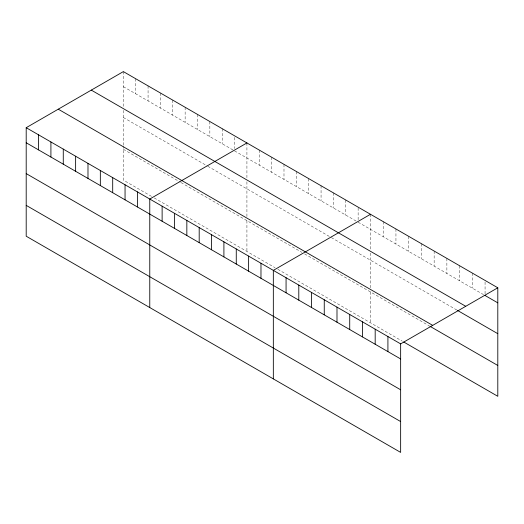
<?xml version="1.0" encoding="UTF-8"?>
<svg xmlns="http://www.w3.org/2000/svg" width="524" height="524" viewBox="0 0 524 524"><rect width="100%" height="100%" fill="white"/><g stroke="black" fill="none" stroke-linecap="round" stroke-linejoin="round"><path stroke-width="0.39" stroke-dasharray="2.62 1.97" d="M123.356 86.67L233.193 150.087M234.562 150.879L356.071 221.03M358.134 222.215L483.652 294.685M123.356 117.507L207.104 165.859M207.792 166.259L330.67 237.202M331.358 237.601L456.777 310.005M123.356 149.281L180.335 182.175M181.016 182.575L301.837 252.326M304.588 253.911L429.195 325.856M151.502 196.369L123.356 180.118L123.356 146.019M154.246 197.954L275.067 267.712M277.812 269.297L402.314 341.176M485.067 282.023L485.067 293.918M472.34 273.089L472.34 288.154M459.607 265.74L459.607 280.805M446.874 258.391L446.874 273.456M434.147 251.042L434.147 266.1M421.414 243.686L421.414 258.751M408.681 236.337L408.681 251.402M395.947 228.988L395.947 244.053M383.221 221.639L383.221 236.704M370.488 214.29L370.488 249.909M370.488 253.072L370.488 287.886M370.488 291.96L370.488 322.797M358.134 207.943L358.134 219.838M345.774 200.017L345.774 215.082M333.421 192.884L333.421 207.949M321.061 185.751L321.061 200.816M308.708 178.619L308.708 193.684M296.348 171.486L296.348 186.544M283.988 164.346L283.988 179.411M271.635 157.213L271.635 172.278M259.275 150.08L259.275 165.145M246.922 142.947L246.922 178.566M246.922 181.73L246.922 216.55M246.922 220.624L246.922 251.461M234.562 137.399L234.562 148.495M222.209 128.681L222.209 143.74M209.849 121.542L209.849 136.607M197.496 114.409L197.496 129.474M185.136 107.276L185.136 122.341M172.782 100.143L172.782 115.208M160.423 93.01L160.423 108.075M148.069 85.87L148.069 100.936M135.709 78.738L135.709 93.803M123.356 71.605L123.356 107.23M123.356 110.394L123.356 145.207"/><path stroke-width="0.79" d="M26.2 127.699L400.644 343.882L400.644 452.395L26.2 236.213L26.2 127.699L123.356 71.605L497.8 287.787L497.8 396.301L403.729 341.995M246.922 142.947L149.766 199.035L149.766 307.549M370.488 214.29L273.332 270.377L273.332 378.891M400.644 343.882L497.8 287.787M485.067 295.503L497.8 302.852M91.294 90.115L465.738 306.298M457.485 310.418L497.8 333.69M58.262 109.188L432.706 325.371M429.903 326.262L497.8 365.464M26.2 142.764L400.644 358.947M26.2 173.601L400.644 389.784M26.2 205.369L400.644 421.558M387.917 336.532L387.917 351.597M375.184 329.183L375.184 344.242M362.451 321.828L362.451 336.893M349.724 314.479L349.724 329.544M336.991 307.13L336.991 322.195M324.258 299.78L324.258 314.845M311.525 292.431L311.525 307.496M298.798 285.082L298.798 300.141M286.065 277.727L286.065 292.792M260.978 263.245L260.978 278.31M248.618 256.112L248.618 271.177M236.265 248.979L236.265 264.044M223.905 241.839L223.905 256.904M211.552 234.706L211.552 249.771M199.192 227.573L199.192 242.638M186.839 220.44L186.839 235.505M174.479 213.307L174.479 228.372M162.126 206.174L162.126 221.233M137.412 191.902L137.412 206.967M125.053 184.769L125.053 199.834M112.699 177.636L112.699 192.701M100.339 170.503L100.339 185.568M87.986 163.37L87.986 178.429M75.626 156.231L75.626 171.296M63.273 149.098L63.273 164.163M50.913 141.965L50.913 157.03M38.56 134.832L38.56 149.897"/></g></svg>
